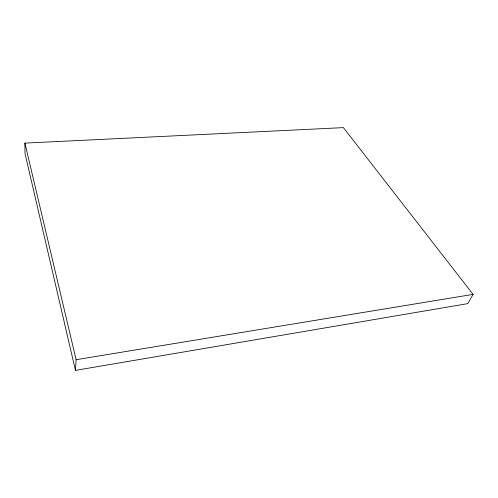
<?xml version="1.0" encoding="UTF-8"?>
<svg xmlns="http://www.w3.org/2000/svg" width="498" height="498" viewBox="0 0 498 498"><rect width="100%" height="100%" fill="white"/><g stroke="black" fill="none" stroke-linecap="round" stroke-linejoin="round"><path stroke-width="0.75" d="M75.459 370.375L76.119 359.699L24.9 143.119L343.39 127.625L473.1 294.374L467.771 303.624L75.459 370.375L24.993 153.477L24.9 143.119M76.119 359.699L473.1 294.374"/></g></svg>
